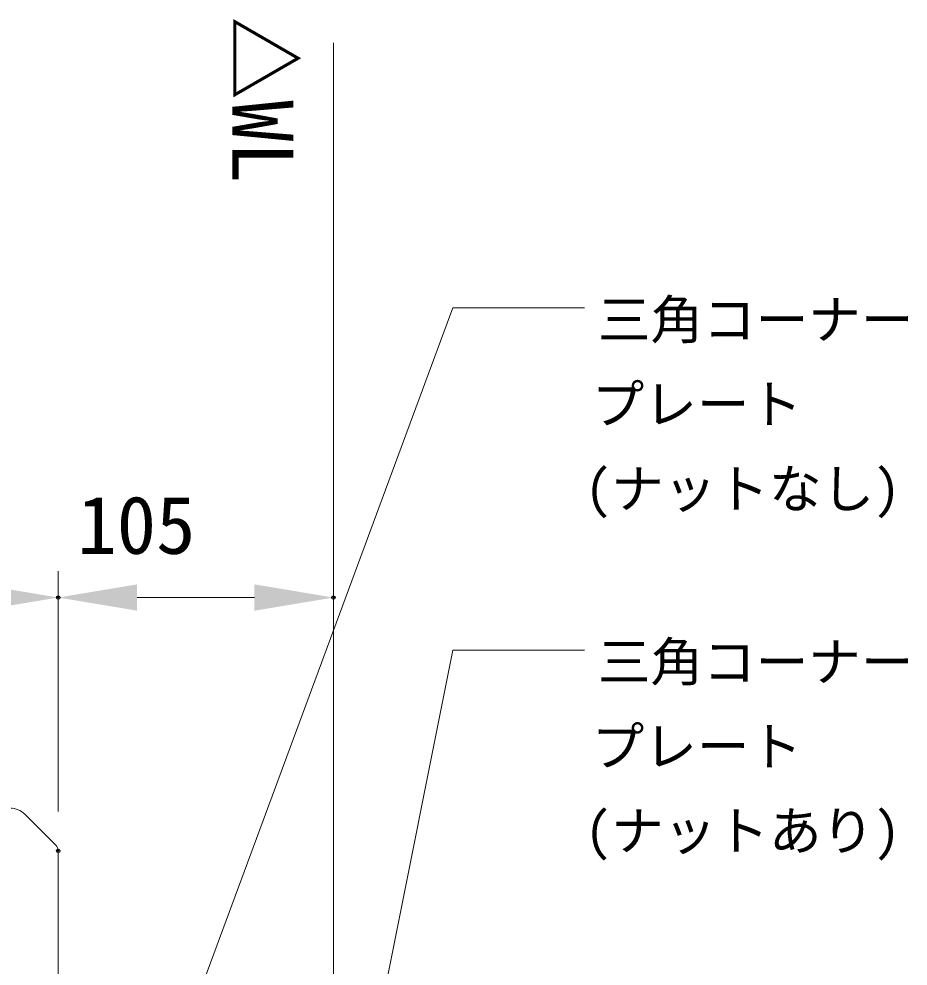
# Model space of a CAD drawing. Units: millimetres, scale not verified. Extents: x -203 to 203, y -143 to 143.
# Drawn here: x 51.51 to 85.3, y -4 to 31.98 of the extents above; entities that cross this region are included whole.
import ezdxf
from ezdxf.enums import TextEntityAlignment as Align

# ---------------------------------------------------------------- set-up
doc = ezdxf.new("R2010")
doc.units = ezdxf.units.MM
doc.header["$LTSCALE"] = 0.25
doc.header["$PDMODE"] = 32
doc.header["$PDSIZE"] = 0.125
doc.layers.add('0-1_DIMENSION_LINES$02_DIMENSI', color=7, linetype='Continuous', lineweight=18)
doc.layers.add('0-8_DIMENSION_LINES$03_LINES', color=7, linetype='Continuous', lineweight=18)
doc.layers.add('0-2_DEFPOINTS', color=7, linetype='Continuous')
doc.styles.add('ＭＳ ゴシック', font='')
doc.styles.get('ＭＳ ゴシック').set_extended_font_data('MS Gothic')

# ---------------------------------------------------------------- blocks, each defined once
blk = doc.blocks.new('グループ-2-1')
at = {"layer": '0-1_DIMENSION_LINES$02_DIMENSI', "style": 'ＭＳ ゴシック'}
for s, p in [('三角コーナー', (735.123, 63.866)), ('プレート', (732.783, 31.738)), ('(ナットあり)', (730.21, -0.391))]:
    blk.add_text(s, height=14.66, dxfattribs=at).set_placement(p, align=Align.BOTTOM_LEFT)
blk = doc.blocks.new('グループ-1')
at = {"layer": '0-1_DIMENSION_LINES$02_DIMENSI', "style": 'ＭＳ ゴシック'}
for s, p in [('三角コーナー', (735.123, 193.866)), ('プレート', (732.783, 161.738)), ('(ナットなし)', (730.21, 129.609))]:
    blk.add_text(s, height=14.66, dxfattribs=at).set_placement(p, align=Align.BOTTOM_LEFT)
blk = doc.blocks.new('D25')
at = {"layer": '0-1_DIMENSION_LINES$02_DIMENSI'}
for p, q in [((273.46, 160), (273.46, 159.5)), ((263, 150.3757), (263, 159.5)), ((270.4602, 158.5), (265.9998, 158.5))]:
    blk.add_line(p, q, dxfattribs=at)
for points in [[(265.9998, 159), (265.9998, 158), (263, 158.5)], [(270.4602, 158), (270.4602, 159), (273.46, 158.5)]]:
    blk.add_solid(points, dxfattribs=at)
at = {"layer": '0-2_DEFPOINTS'}
for p in [(263, 158.5), (273.46, 158.5), (263, 148.8757)]:
    blk.add_point(p, dxfattribs=at)
at = {"layer": '0-1_DIMENSION_LINES$02_DIMENSI', "style": 'ＭＳ ゴシック'}
blk.add_text('105', height=2.199, dxfattribs=at).set_placement((263.73, 159.5), align=Align.BOTTOM_LEFT)
blk = doc.blocks.new('D26')
at = {"layer": '0-1_DIMENSION_LINES$02_DIMENSI'}
for p, q in [((234.7563, 128.2729), (234.7563, 159.5)), ((263, 150.3757), (263, 159.5)), ((260.0002, 158.5), (237.7561, 158.5))]:
    blk.add_line(p, q, dxfattribs=at)
for points in [[(237.7561, 159), (237.7561, 158), (234.7563, 158.5)], [(260.0002, 158), (260.0002, 159), (263, 158.5)]]:
    blk.add_solid(points, dxfattribs=at)
at = {"layer": '0-2_DEFPOINTS'}
for p in [(234.7563, 158.5), (263, 148.8757), (234.7563, 126.7729)]:
    blk.add_point(p, dxfattribs=at)
at = {"layer": '0-1_DIMENSION_LINES$02_DIMENSI', "style": 'ＭＳ ゴシック'}
blk.add_text('285', height=2.199, dxfattribs=at).set_placement((244.5924, 159.5), align=Align.BOTTOM_LEFT)

msp = doc.modelspace()

# ---------------------------------------------------------------- linework, layer by layer
at = {"layer": '0-1_DIMENSION_LINES$02_DIMENSI', "color": 1}
for p, q in [((57.625, -7), (68, 21)), ((68, 21), (73, 21)), ((58, -42), (68, 8)), ((68, 8), (73, 8))]:
    msp.add_line(p, q, dxfattribs=at)
at = {"layer": '0-8_DIMENSION_LINES$03_LINES'}
for p, q in [((63.46, -94), (63.46, 31.0769)), ((51.7343, 1.7657), (52.9121, 0.5879)), ((53, 0.3757), (53, -26.9103))]:
    msp.add_line(p, q, dxfattribs=at)
for centre, radius, start, end in [((51.1686, 1.2), 0.8, 45, 90), ((51.6422, 1.7656), 0.0921, 359.98692, 0.0734), ((52.7, 0.3757), 0.3, 360, 44.98179)]:
    msp.add_arc(centre, radius, start, end, dxfattribs=at)

# ---------------------------------------------------------------- block references
at = {"layer": '0-1_DIMENSION_LINES$02_DIMENSI', "xscale": 0.1, "yscale": 0.1}
for name in ['グループ-1', 'グループ-2-1']:
    msp.add_blockref(name, (0, 0), dxfattribs=at)
at = {"layer": '0-1_DIMENSION_LINES$02_DIMENSI'}
for name in ['D26', 'D25']:
    msp.add_blockref(name, (-210, -148.5), dxfattribs=at)

# ---------------------------------------------------------------- texts
at = {"layer": '0-1_DIMENSION_LINES$02_DIMENSI', "style": 'ＭＳ ゴシック'}
msp.add_text('△WL', height=2.328, rotation=270, dxfattribs=at).set_placement((58.9158, 32.0754), align=Align.BOTTOM_LEFT)

doc.saveas('drawing.dxf')
